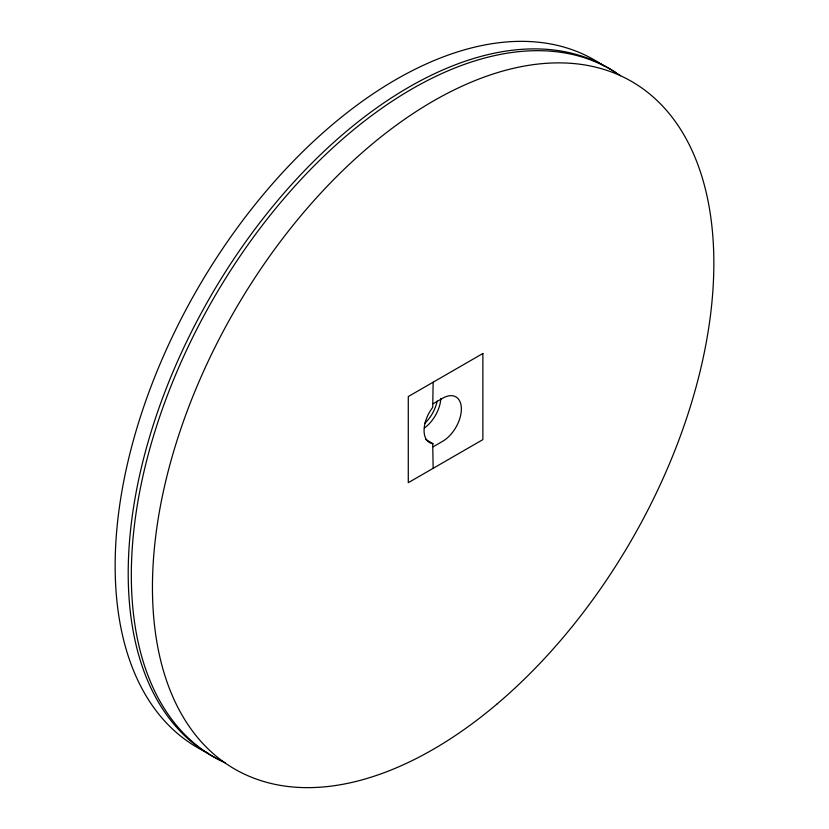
<?xml version="1.0" encoding="UTF-8"?>
<svg xmlns="http://www.w3.org/2000/svg" width="829" height="829" viewBox="0 0 829 829"><rect width="100%" height="100%" fill="white"/><g stroke="black" fill="none" stroke-linecap="round" stroke-linejoin="round"><path stroke-width="1.24" d="M433.142 403.733L442.717 398.21A26.373 15.223 -60 0 1 461.37 408.977A26.373 15.223 -60 0 1 442.717 441.266L433.142 446.8M433.142 468.333L432.728 443.691A26.373 15.223 -60 0 1 432.728 407.329L433.142 382.2M425.588 439.37L433.142 443.733M617.636 73.708A396.977 229.198 -60 0 1 620.62 75.74M225.281 762.877A396.977 229.198 -60 0 1 210.949 302.979A396.977 229.198 -60 0 1 616.641 73.045M222.172 761.084A396.977 229.198 -60 0 1 209.385 298.471A396.977 229.198 -60 0 1 616.527 73.263M208.027 753.053A396.977 229.198 -60 0 1 196.846 290.036A396.977 229.198 -60 0 1 603.471 65.719M437.163 401.029A26.373 15.223 -60 0 1 424.862 423.256M440.821 398.5A26.373 15.223 -60 0 1 424.541 427.909M482.872 353.496L408.282 396.552L408.282 482.685L482.872 439.619L482.872 353.496M497.245 703.821A396.977 229.198 -60 0 0 637.77 85.242A396.977 229.198 -60 0 0 164.422 486.727A396.977 229.198 -60 0 0 497.245 703.821"/></g></svg>
